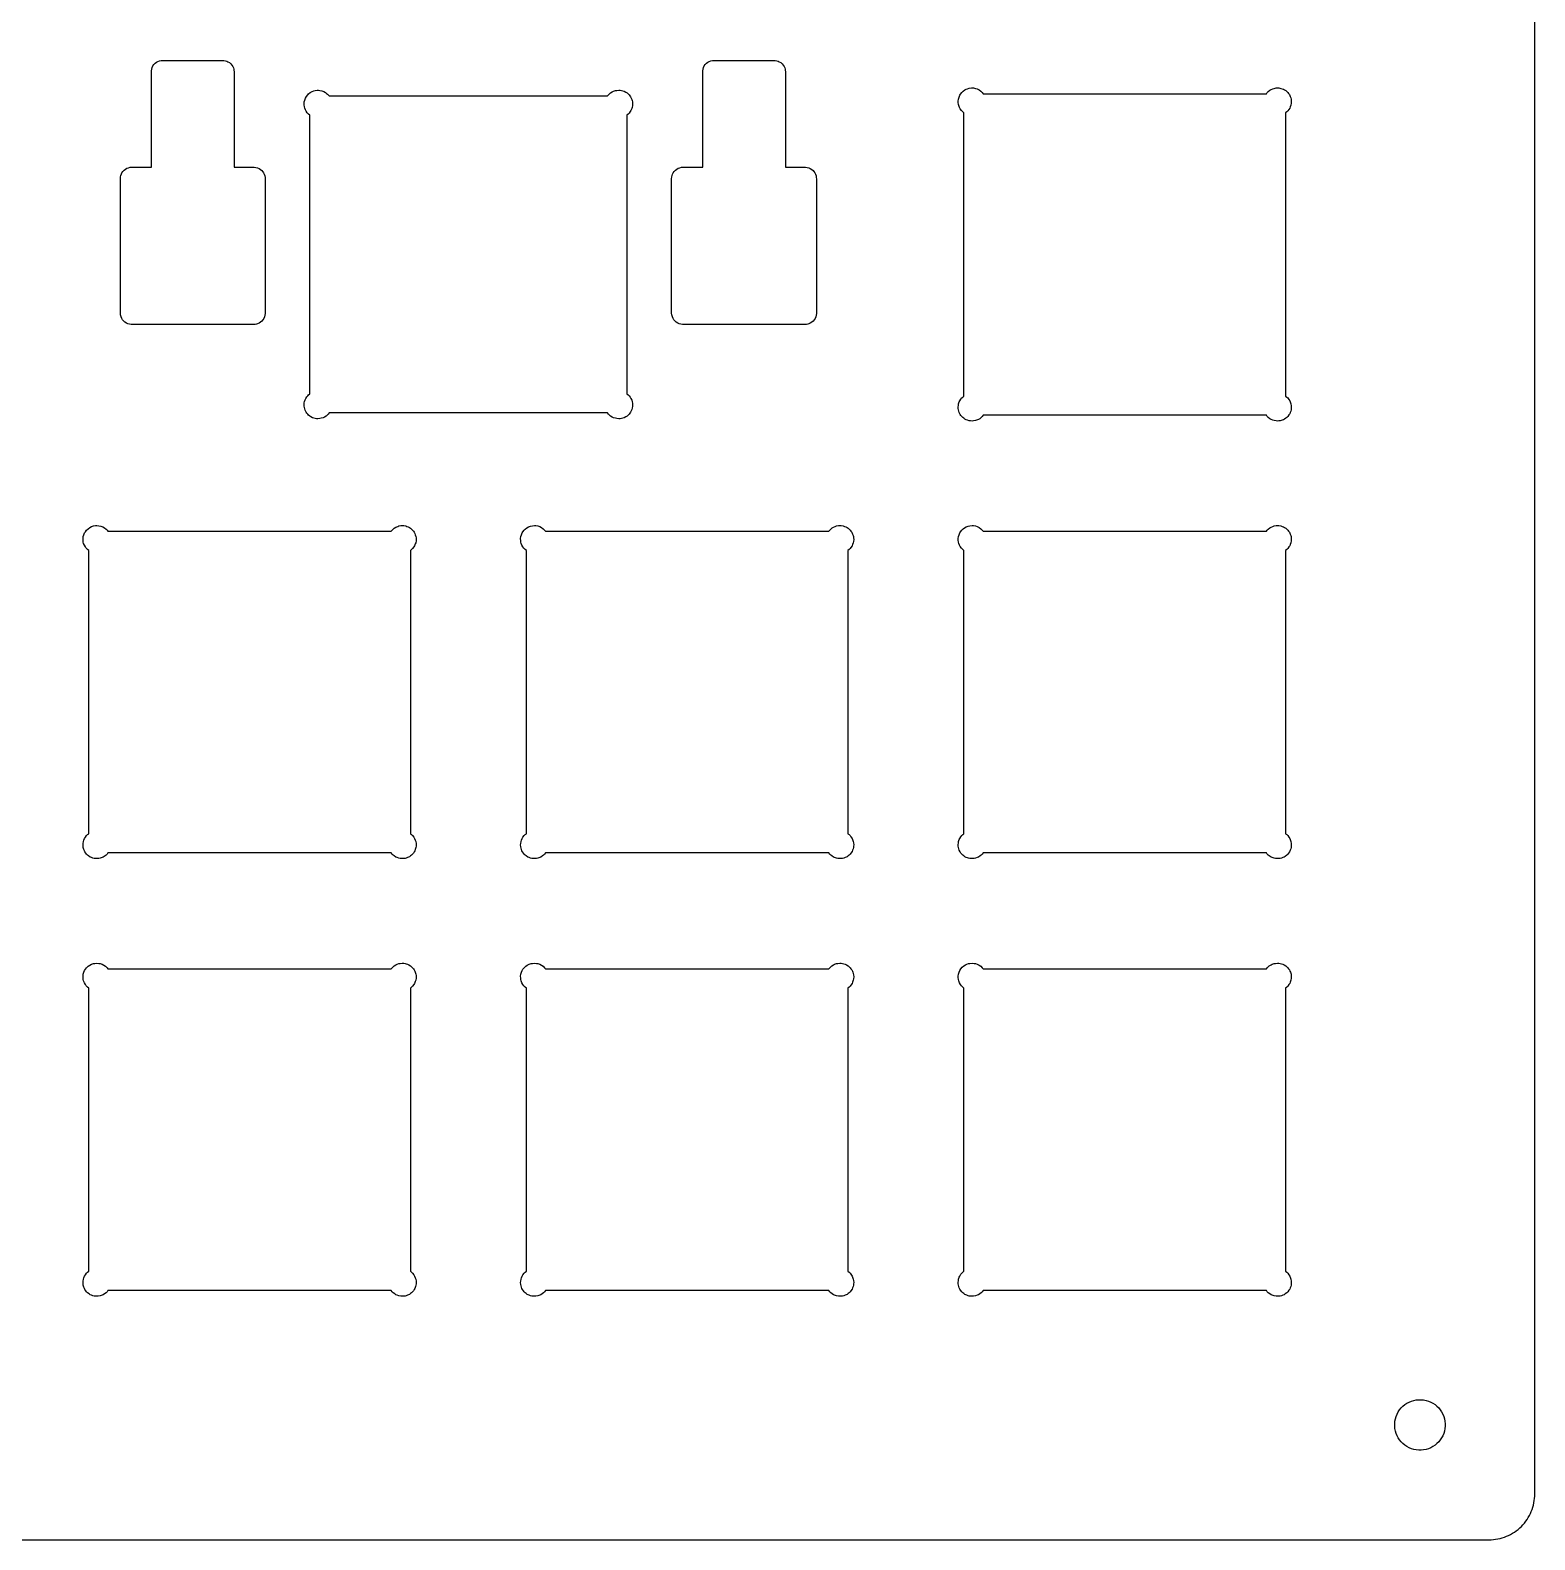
# Model space of a CAD drawing. Header units: millimetres. Extents: x -75 to 75, y -75 to 75.
# Drawn here: x 9.5 to 75, y -75 to -9.3 of the extents above; entities that cross this region are included whole.
import ezdxf

# ---------------------------------------------------------------- set-up
doc = ezdxf.new("R2010")
doc.units = ezdxf.units.MM
doc.layers.add('CUT', color=7, linetype='Continuous')

msp = doc.modelspace()

# ---------------------------------------------------------------- linework, layer by layer
at = {"layer": 'CUT'}
msp.add_lwpolyline([(-73, -75), (73, -75), (73.0981, -74.9976), (73.196, -74.9904), (73.2935, -74.9784), (73.3902, -74.9616), (73.486, -74.9401), (73.5806, -74.9139), (73.6738, -74.8831), (73.7654, -74.8478), (73.8551, -74.808), (73.9428, -74.7638), (74.0282, -74.7155), (74.1111, -74.6629), (74.1914, -74.6064), (74.2688, -74.546), (74.3431, -74.4819), (74.4142, -74.4142), (74.4819, -74.3431), (74.546, -74.2688), (74.6064, -74.1914), (74.6629, -74.1111), (74.7155, -74.0282), (74.7638, -73.9428), (74.808, -73.8551), (74.8478, -73.7654), (74.8831, -73.6738), (74.9139, -73.5806), (74.9401, -73.486), (74.9616, -73.3902), (74.9784, -73.2935), (74.9904, -73.196), (74.9976, -73.0981), (75, -73), (75, 73)], dxfattribs=at)
for points in [[(15.1299, -10.6215), (15.2016, -10.6054), (15.275, -10.6), (17.875, -10.6), (17.924, -10.6024), (17.9965, -10.615), (18.0663, -10.6381), (18.1107, -10.659), (18.1728, -10.6984), (18.2286, -10.7464), (18.2766, -10.8022), (18.316, -10.8643), (18.3458, -10.9316), (18.36, -10.9785), (18.3696, -11.0266), (18.375, -11.1), (18.375, -15.25), (19.2495, -15.2506), (19.3225, -15.2596), (19.3934, -15.2792), (19.4607, -15.309), (19.5228, -15.3484), (19.5786, -15.3964), (19.6266, -15.4522), (19.6539, -15.4929), (19.6869, -15.5587), (19.71, -15.6285), (19.7226, -15.701), (19.725, -15.75), (19.7244, -21.6245), (19.7154, -21.6975), (19.6958, -21.7684), (19.666, -21.8357), (19.6266, -21.8978), (19.5786, -21.9536), (19.5228, -22.0016), (19.4607, -22.041), (19.3934, -22.0708), (19.3465, -22.085), (19.2984, -22.0946), (19.225, -22.1), (13.9005, -22.0994), (13.8275, -22.0904), (13.7566, -22.0708), (13.6893, -22.041), (13.6272, -22.0016), (13.5714, -21.9536), (13.5234, -21.8978), (13.484, -21.8357), (13.4542, -21.7684), (13.44, -21.7215), (13.4304, -21.6734), (13.425, -21.6), (13.425, -15.75), (13.4304, -15.6766), (13.4465, -15.6049), (13.473, -15.5362), (13.4961, -15.4929), (13.5385, -15.4328), (13.5892, -15.3795), (13.6472, -15.3343), (13.7112, -15.298), (13.7799, -15.2715), (13.8516, -15.2554), (13.925, -15.25), (14.775, -15.25), (14.775, -11.1), (14.7774, -11.051), (14.79, -10.9785), (14.8131, -10.9087), (14.8461, -10.8429), (14.8885, -10.7828), (14.9392, -10.7295), (14.9972, -10.6843), (15.0612, -10.648)], [(39.1299, -10.6215), (39.2016, -10.6054), (39.275, -10.6), (41.875, -10.6), (41.924, -10.6024), (41.9965, -10.615), (42.0663, -10.6381), (42.1107, -10.659), (42.1728, -10.6984), (42.2286, -10.7464), (42.2766, -10.8022), (42.316, -10.8643), (42.3458, -10.9316), (42.36, -10.9785), (42.3696, -11.0266), (42.375, -11.1), (42.375, -15.25), (43.2495, -15.2506), (43.3225, -15.2596), (43.3934, -15.2792), (43.4607, -15.309), (43.5228, -15.3484), (43.5786, -15.3964), (43.6115, -15.4328), (43.6539, -15.4929), (43.6869, -15.5587), (43.71, -15.6285), (43.7226, -15.701), (43.725, -15.75), (43.7244, -21.6245), (43.7154, -21.6975), (43.6958, -21.7684), (43.666, -21.8357), (43.6266, -21.8978), (43.5786, -21.9536), (43.5228, -22.0016), (43.4607, -22.041), (43.3934, -22.0708), (43.3465, -22.085), (43.2984, -22.0946), (43.225, -22.1), (37.9005, -22.0994), (37.8275, -22.0904), (37.7566, -22.0708), (37.6893, -22.041), (37.6272, -22.0016), (37.5714, -21.9536), (37.5234, -21.8978), (37.484, -21.8357), (37.4542, -21.7684), (37.44, -21.7215), (37.4304, -21.6734), (37.425, -21.6), (37.425, -15.75), (37.4304, -15.6766), (37.4465, -15.6049), (37.4631, -15.5587), (37.4961, -15.4929), (37.5385, -15.4328), (37.5892, -15.3795), (37.6472, -15.3343), (37.7112, -15.298), (37.7799, -15.2715), (37.8516, -15.2554), (37.925, -15.25), (38.775, -15.25), (38.775, -11.1), (38.7774, -11.051), (38.79, -10.9785), (38.8131, -10.9087), (38.8461, -10.8429), (38.8885, -10.7828), (38.9392, -10.7295), (38.9972, -10.6843), (39.0612, -10.648)], [(50.8806, -11.9362), (50.9446, -11.9971), (50.9871, -12.05), (63.3129, -12.05), (63.3554, -11.9971), (63.3971, -11.9554), (63.4667, -11.9011), (63.5172, -11.8708), (63.5979, -11.8351), (63.6542, -11.818), (63.7412, -11.8029), (63.8, -11.8), (63.8588, -11.8029), (63.9458, -11.818), (64.0021, -11.8351), (64.0565, -11.8576), (64.1085, -11.8854), (64.1574, -11.9181), (64.2029, -11.9554), (64.2446, -11.9971), (64.2819, -12.0426), (64.3146, -12.0915), (64.3543, -12.1704), (64.3742, -12.2258), (64.3885, -12.2829), (64.3971, -12.3412), (64.4, -12.4), (64.3971, -12.4588), (64.382, -12.5458), (64.3543, -12.6296), (64.3292, -12.6828), (64.2989, -12.7333), (64.2446, -12.8029), (64.2029, -12.8446), (64.15, -12.8871), (64.15, -25.2129), (64.2029, -25.2554), (64.2446, -25.2971), (64.2989, -25.3667), (64.3292, -25.4172), (64.3543, -25.4704), (64.382, -25.5542), (64.3971, -25.6412), (64.4, -25.7), (64.3971, -25.7588), (64.3885, -25.8171), (64.3742, -25.8742), (64.3543, -25.9296), (64.3292, -25.9828), (64.2989, -26.0333), (64.2446, -26.1029), (64.2029, -26.1446), (64.1574, -26.1819), (64.1085, -26.2146), (64.0565, -26.2424), (64.0021, -26.2649), (63.9171, -26.2885), (63.8588, -26.2971), (63.8, -26.3), (63.7412, -26.2971), (63.6542, -26.282), (63.5979, -26.2649), (63.5172, -26.2292), (63.4667, -26.1989), (63.3971, -26.1446), (63.3554, -26.1029), (63.3129, -26.05), (50.9871, -26.05), (50.9446, -26.1029), (50.9029, -26.1446), (50.8333, -26.1989), (50.7828, -26.2292), (50.7021, -26.2649), (50.6458, -26.282), (50.5588, -26.2971), (50.5, -26.3), (50.4412, -26.2971), (50.3829, -26.2885), (50.2979, -26.2649), (50.2435, -26.2424), (50.1915, -26.2146), (50.1426, -26.1819), (50.0971, -26.1446), (50.0554, -26.1029), (50.0181, -26.0574), (49.9854, -26.0085), (49.9457, -25.9296), (49.9258, -25.8742), (49.9115, -25.8171), (49.9029, -25.7588), (49.9, -25.7), (49.9065, -25.612), (49.918, -25.5542), (49.9457, -25.4704), (49.9708, -25.4172), (50.0181, -25.3426), (50.0554, -25.2971), (50.0971, -25.2554), (50.15, -25.2129), (50.15, -12.8871), (50.0971, -12.8446), (50.0362, -12.7806), (49.9854, -12.7085), (49.9576, -12.6565), (49.9351, -12.6021), (49.9115, -12.5171), (49.9007, -12.4294), (49.9007, -12.3706), (49.9115, -12.2829), (49.9351, -12.1979), (49.9708, -12.1172), (50.0011, -12.0667), (50.0554, -11.9971), (50.1194, -11.9362), (50.1915, -11.8854), (50.2435, -11.8576), (50.2979, -11.8351), (50.3829, -11.8115), (50.4706, -11.8007), (50.5588, -11.8029), (50.6458, -11.818), (50.7296, -11.8457), (50.8085, -11.8854)], [(22.3583, -12.0011), (22.4056, -12.0362), (22.4493, -12.0757), (22.5121, -12.15), (34.6379, -12.15), (34.6804, -12.0971), (34.7221, -12.0554), (34.7676, -12.0181), (34.8422, -11.9708), (34.8954, -11.9457), (34.9792, -11.918), (35.037, -11.9065), (35.125, -11.9), (35.1838, -11.9029), (35.2421, -11.9115), (35.2992, -11.9258), (35.3546, -11.9457), (35.4335, -11.9854), (35.4824, -12.0181), (35.5279, -12.0554), (35.5696, -12.0971), (35.6069, -12.1426), (35.6396, -12.1915), (35.6674, -12.2435), (35.6899, -12.2979), (35.707, -12.3542), (35.7185, -12.412), (35.725, -12.5), (35.7221, -12.5588), (35.707, -12.6458), (35.6899, -12.7021), (35.6542, -12.7828), (35.6239, -12.8333), (35.5696, -12.9029), (35.5279, -12.9446), (35.475, -12.9871), (35.475, -25.1129), (35.5279, -25.1554), (35.5696, -25.1971), (35.6239, -25.2667), (35.6542, -25.3172), (35.6899, -25.3979), (35.707, -25.4542), (35.7221, -25.5412), (35.725, -25.6), (35.7221, -25.6588), (35.707, -25.7458), (35.6899, -25.8021), (35.6674, -25.8565), (35.6396, -25.9085), (35.6069, -25.9574), (35.5696, -26.0029), (35.5279, -26.0446), (35.4824, -26.0819), (35.4335, -26.1146), (35.3546, -26.1543), (35.2992, -26.1742), (35.2421, -26.1885), (35.1838, -26.1971), (35.125, -26.2), (35.037, -26.1935), (34.9792, -26.182), (34.8954, -26.1543), (34.8422, -26.1292), (34.7676, -26.0819), (34.7221, -26.0446), (34.6804, -26.0029), (34.6379, -25.95), (22.5121, -25.95), (22.4696, -26.0029), (22.4279, -26.0446), (22.3824, -26.0819), (22.3078, -26.1292), (22.2546, -26.1543), (22.1708, -26.182), (22.113, -26.1935), (22.025, -26.2), (21.9662, -26.1971), (21.9079, -26.1885), (21.8508, -26.1742), (21.7954, -26.1543), (21.7165, -26.1146), (21.6676, -26.0819), (21.6221, -26.0446), (21.5804, -26.0029), (21.5431, -25.9574), (21.5104, -25.9085), (21.4707, -25.8296), (21.4508, -25.7742), (21.4365, -25.7171), (21.4279, -25.6588), (21.425, -25.6), (21.4315, -25.512), (21.443, -25.4542), (21.4707, -25.3704), (21.4958, -25.3172), (21.5431, -25.2426), (21.5804, -25.1971), (21.6221, -25.1554), (21.675, -25.1129), (21.675, -12.9871), (21.6221, -12.9446), (21.5612, -12.8806), (21.5104, -12.8085), (21.4826, -12.7565), (21.4508, -12.6742), (21.4365, -12.6171), (21.4257, -12.5294), (21.4257, -12.4706), (21.4315, -12.412), (21.4508, -12.3258), (21.4826, -12.2435), (21.5261, -12.1667), (21.5804, -12.0971), (21.6221, -12.0554), (21.6917, -12.0011), (21.7685, -11.9576), (21.8508, -11.9258), (21.9079, -11.9115), (21.9956, -11.9007), (22.0544, -11.9007), (22.113, -11.9065), (22.1992, -11.9258), (22.2815, -11.9576)], [(12.8029, -31.0054), (12.8446, -31.0471), (12.8871, -31.1), (25.2129, -31.1), (25.2554, -31.0471), (25.2971, -31.0054), (25.3426, -30.9681), (25.4172, -30.9208), (25.4979, -30.8851), (25.5542, -30.868), (25.6412, -30.8529), (25.7, -30.85), (25.7588, -30.8529), (25.8458, -30.868), (25.9021, -30.8851), (25.9565, -30.9076), (26.0085, -30.9354), (26.0574, -30.9681), (26.1029, -31.0054), (26.1446, -31.0471), (26.1819, -31.0926), (26.2146, -31.1415), (26.2424, -31.1935), (26.2649, -31.2479), (26.2885, -31.3329), (26.2971, -31.3912), (26.3, -31.45), (26.2971, -31.5088), (26.282, -31.5958), (26.2649, -31.6521), (26.2292, -31.7328), (26.1989, -31.7833), (26.1446, -31.8529), (26.1029, -31.8946), (26.05, -31.9371), (26.05, -44.2629), (26.1029, -44.3054), (26.1446, -44.3471), (26.1989, -44.4167), (26.2292, -44.4672), (26.2649, -44.5479), (26.282, -44.6042), (26.2971, -44.6912), (26.3, -44.75), (26.2971, -44.8088), (26.2885, -44.8671), (26.2649, -44.9521), (26.2424, -45.0065), (26.2146, -45.0585), (26.1819, -45.1074), (26.1446, -45.1529), (26.1029, -45.1946), (26.0574, -45.2319), (26.0085, -45.2646), (25.9296, -45.3043), (25.8742, -45.3242), (25.8171, -45.3385), (25.7588, -45.3471), (25.7, -45.35), (25.612, -45.3435), (25.5542, -45.332), (25.4704, -45.3043), (25.4172, -45.2792), (25.3426, -45.2319), (25.2971, -45.1946), (25.2554, -45.1529), (25.2129, -45.1), (12.8871, -45.1), (12.8446, -45.1529), (12.8029, -45.1946), (12.7574, -45.2319), (12.6828, -45.2792), (12.6296, -45.3043), (12.5458, -45.332), (12.488, -45.3435), (12.4, -45.35), (12.3412, -45.3471), (12.2829, -45.3385), (12.2258, -45.3242), (12.1704, -45.3043), (12.1172, -45.2792), (12.0426, -45.2319), (11.9971, -45.1946), (11.9554, -45.1529), (11.9181, -45.1074), (11.8854, -45.0585), (11.8576, -45.0065), (11.8351, -44.9521), (11.8115, -44.8671), (11.8029, -44.8088), (11.8, -44.75), (11.8029, -44.6912), (11.818, -44.6042), (11.8351, -44.5479), (11.8708, -44.4672), (11.9011, -44.4167), (11.9554, -44.3471), (11.9971, -44.3054), (12.05, -44.2629), (12.05, -31.9371), (11.9971, -31.8946), (11.9362, -31.8306), (11.9011, -31.7833), (11.8576, -31.7065), (11.8258, -31.6242), (11.8115, -31.5671), (11.8029, -31.5088), (11.8007, -31.4206), (11.8115, -31.3329), (11.8351, -31.2479), (11.8708, -31.1672), (11.9011, -31.1167), (11.9554, -31.0471), (12.0194, -30.9862), (12.0915, -30.9354), (12.1704, -30.8957), (12.2542, -30.868), (12.3412, -30.8529), (12.4, -30.85), (12.488, -30.8565), (12.5742, -30.8758), (12.6565, -30.9076), (12.7333, -30.9511)], [(31.8306, -30.9862), (31.8946, -31.0471), (31.9371, -31.1), (44.2629, -31.1), (44.3054, -31.0471), (44.3471, -31.0054), (44.4167, -30.9511), (44.4672, -30.9208), (44.5479, -30.8851), (44.6042, -30.868), (44.6912, -30.8529), (44.75, -30.85), (44.8088, -30.8529), (44.8958, -30.868), (44.9521, -30.8851), (45.0065, -30.9076), (45.0585, -30.9354), (45.1074, -30.9681), (45.1529, -31.0054), (45.1946, -31.0471), (45.2319, -31.0926), (45.2646, -31.1415), (45.3043, -31.2204), (45.3242, -31.2758), (45.3385, -31.3329), (45.3471, -31.3912), (45.35, -31.45), (45.3435, -31.538), (45.332, -31.5958), (45.3043, -31.6796), (45.2792, -31.7328), (45.2319, -31.8074), (45.1946, -31.8529), (45.1529, -31.8946), (45.1, -31.9371), (45.1, -44.2629), (45.1529, -44.3054), (45.1946, -44.3471), (45.2319, -44.3926), (45.2792, -44.4672), (45.3043, -44.5204), (45.332, -44.6042), (45.3435, -44.662), (45.35, -44.75), (45.3471, -44.8088), (45.3385, -44.8671), (45.3242, -44.9242), (45.3043, -44.9796), (45.2792, -45.0328), (45.2319, -45.1074), (45.1946, -45.1529), (45.1529, -45.1946), (45.1074, -45.2319), (45.0585, -45.2646), (44.9796, -45.3043), (44.9242, -45.3242), (44.8671, -45.3385), (44.8088, -45.3471), (44.75, -45.35), (44.662, -45.3435), (44.6042, -45.332), (44.5204, -45.3043), (44.4672, -45.2792), (44.3926, -45.2319), (44.3471, -45.1946), (44.3054, -45.1529), (44.2629, -45.1), (31.9371, -45.1), (31.8946, -45.1529), (31.8529, -45.1946), (31.8074, -45.2319), (31.7328, -45.2792), (31.6796, -45.3043), (31.5958, -45.332), (31.538, -45.3435), (31.45, -45.35), (31.3912, -45.3471), (31.3329, -45.3385), (31.2758, -45.3242), (31.2204, -45.3043), (31.1672, -45.2792), (31.0926, -45.2319), (31.0471, -45.1946), (31.0054, -45.1529), (30.9681, -45.1074), (30.9354, -45.0585), (30.9076, -45.0065), (30.8851, -44.9521), (30.868, -44.8958), (30.8565, -44.838), (30.85, -44.75), (30.8529, -44.6912), (30.868, -44.6042), (30.8851, -44.5479), (30.9208, -44.4672), (30.9511, -44.4167), (31.0054, -44.3471), (31.0471, -44.3054), (31.1, -44.2629), (31.1, -31.9371), (31.0471, -31.8946), (30.9862, -31.8306), (30.9511, -31.7833), (30.9076, -31.7065), (30.8758, -31.6242), (30.8615, -31.5671), (30.8529, -31.5088), (30.8507, -31.4206), (30.8615, -31.3329), (30.8851, -31.2479), (30.9208, -31.1672), (30.9511, -31.1167), (31.0054, -31.0471), (31.0471, -31.0054), (31.1167, -30.9511), (31.1935, -30.9076), (31.2758, -30.8758), (31.362, -30.8565), (31.45, -30.85), (31.5088, -30.8529), (31.5958, -30.868), (31.6796, -30.8957), (31.7585, -30.9354)], [(50.8806, -30.9862), (50.9446, -31.0471), (50.9871, -31.1), (63.3129, -31.1), (63.3554, -31.0471), (63.3971, -31.0054), (63.4667, -30.9511), (63.5172, -30.9208), (63.5979, -30.8851), (63.6542, -30.868), (63.7412, -30.8529), (63.8, -30.85), (63.8588, -30.8529), (63.9458, -30.868), (64.0021, -30.8851), (64.0565, -30.9076), (64.1085, -30.9354), (64.1574, -30.9681), (64.2029, -31.0054), (64.2446, -31.0471), (64.2819, -31.0926), (64.3146, -31.1415), (64.3543, -31.2204), (64.3742, -31.2758), (64.3885, -31.3329), (64.3971, -31.3912), (64.4, -31.45), (64.3971, -31.5088), (64.382, -31.5958), (64.3543, -31.6796), (64.3292, -31.7328), (64.2989, -31.7833), (64.2446, -31.8529), (64.2029, -31.8946), (64.15, -31.9371), (64.15, -44.2629), (64.2029, -44.3054), (64.2446, -44.3471), (64.2989, -44.4167), (64.3292, -44.4672), (64.3543, -44.5204), (64.382, -44.6042), (64.3971, -44.6912), (64.4, -44.75), (64.3971, -44.8088), (64.3885, -44.8671), (64.3742, -44.9242), (64.3543, -44.9796), (64.3146, -45.0585), (64.2819, -45.1074), (64.2446, -45.1529), (64.2029, -45.1946), (64.1333, -45.2489), (64.0828, -45.2792), (64.0296, -45.3043), (63.9742, -45.3242), (63.9171, -45.3385), (63.8588, -45.3471), (63.8, -45.35), (63.712, -45.3435), (63.6542, -45.332), (63.5704, -45.3043), (63.5172, -45.2792), (63.4426, -45.2319), (63.3971, -45.1946), (63.3554, -45.1529), (63.3129, -45.1), (50.9871, -45.1), (50.9446, -45.1529), (50.9029, -45.1946), (50.8574, -45.2319), (50.7828, -45.2792), (50.7296, -45.3043), (50.6458, -45.332), (50.588, -45.3435), (50.5, -45.35), (50.412, -45.3435), (50.3542, -45.332), (50.2979, -45.3149), (50.2435, -45.2924), (50.1915, -45.2646), (50.1426, -45.2319), (50.0971, -45.1946), (50.0554, -45.1529), (50.0181, -45.1074), (49.9854, -45.0585), (49.9457, -44.9796), (49.9258, -44.9242), (49.9115, -44.8671), (49.9029, -44.8088), (49.9, -44.75), (49.9065, -44.662), (49.918, -44.6042), (49.9457, -44.5204), (49.9708, -44.4672), (50.0181, -44.3926), (50.0554, -44.3471), (50.0971, -44.3054), (50.15, -44.2629), (50.15, -31.9371), (50.0971, -31.8946), (50.0362, -31.8306), (49.9854, -31.7585), (49.9576, -31.7065), (49.9258, -31.6242), (49.9115, -31.5671), (49.9007, -31.4794), (49.9007, -31.4206), (49.9115, -31.3329), (49.9351, -31.2479), (49.9708, -31.1672), (50.0011, -31.1167), (50.0554, -31.0471), (50.1194, -30.9862), (50.1667, -30.9511), (50.2435, -30.9076), (50.3258, -30.8758), (50.412, -30.8565), (50.5, -30.85), (50.5588, -30.8529), (50.6458, -30.868), (50.7296, -30.8957), (50.8085, -30.9354)], [(12.7806, -50.0362), (12.8446, -50.0971), (12.8871, -50.15), (25.2129, -50.15), (25.2554, -50.0971), (25.2971, -50.0554), (25.3426, -50.0181), (25.4172, -49.9708), (25.4704, -49.9457), (25.5542, -49.918), (25.612, -49.9065), (25.7, -49.9), (25.7588, -49.9029), (25.8171, -49.9115), (25.8742, -49.9258), (25.9296, -49.9457), (25.9828, -49.9708), (26.0574, -50.0181), (26.1029, -50.0554), (26.1446, -50.0971), (26.1819, -50.1426), (26.2146, -50.1915), (26.2424, -50.2435), (26.2649, -50.2979), (26.2885, -50.3829), (26.2971, -50.4412), (26.3, -50.5), (26.2971, -50.5588), (26.282, -50.6458), (26.2649, -50.7021), (26.2292, -50.7828), (26.1989, -50.8333), (26.1446, -50.9029), (26.1029, -50.9446), (26.05, -50.9871), (26.05, -63.3129), (26.1029, -63.3554), (26.1446, -63.3971), (26.1989, -63.4667), (26.2292, -63.5172), (26.2649, -63.5979), (26.282, -63.6542), (26.2971, -63.7412), (26.3, -63.8), (26.2971, -63.8588), (26.2885, -63.9171), (26.2742, -63.9742), (26.2424, -64.0565), (26.2146, -64.1085), (26.1819, -64.1574), (26.1446, -64.2029), (26.1029, -64.2446), (26.0574, -64.2819), (26.0085, -64.3146), (25.9296, -64.3543), (25.8742, -64.3742), (25.8171, -64.3885), (25.7588, -64.3971), (25.7, -64.4), (25.6412, -64.3971), (25.5542, -64.382), (25.4704, -64.3543), (25.4172, -64.3292), (25.3667, -64.2989), (25.2971, -64.2446), (25.2554, -64.2029), (25.2129, -64.15), (12.8871, -64.15), (12.8446, -64.2029), (12.8029, -64.2446), (12.7333, -64.2989), (12.6828, -64.3292), (12.6296, -64.3543), (12.5458, -64.382), (12.4588, -64.3971), (12.4, -64.4), (12.3412, -64.3971), (12.2829, -64.3885), (12.2258, -64.3742), (12.1704, -64.3543), (12.1172, -64.3292), (12.0667, -64.2989), (11.9971, -64.2446), (11.9554, -64.2029), (11.9181, -64.1574), (11.8854, -64.1085), (11.8576, -64.0565), (11.8351, -64.0021), (11.8115, -63.9171), (11.8029, -63.8588), (11.8, -63.8), (11.8029, -63.7412), (11.818, -63.6542), (11.8351, -63.5979), (11.8708, -63.5172), (11.9011, -63.4667), (11.9554, -63.3971), (11.9971, -63.3554), (12.05, -63.3129), (12.05, -50.9871), (11.9971, -50.9446), (11.9362, -50.8806), (11.9011, -50.8333), (11.8576, -50.7565), (11.8258, -50.6742), (11.8115, -50.6171), (11.8029, -50.5588), (11.8007, -50.4706), (11.8115, -50.3829), (11.8351, -50.2979), (11.8708, -50.2172), (11.9011, -50.1667), (11.9554, -50.0971), (12.0194, -50.0362), (12.0915, -49.9854), (12.1704, -49.9457), (12.2542, -49.918), (12.312, -49.9065), (12.4, -49.9), (12.488, -49.9065), (12.5458, -49.918), (12.6296, -49.9457), (12.7085, -49.9854)], [(31.8306, -50.0362), (31.8946, -50.0971), (31.9371, -50.15), (44.2629, -50.15), (44.3054, -50.0971), (44.3471, -50.0554), (44.3926, -50.0181), (44.4672, -49.9708), (44.5204, -49.9457), (44.6042, -49.918), (44.662, -49.9065), (44.75, -49.9), (44.8088, -49.9029), (44.8671, -49.9115), (44.9242, -49.9258), (44.9796, -49.9457), (45.0328, -49.9708), (45.1074, -50.0181), (45.1529, -50.0554), (45.1946, -50.0971), (45.2319, -50.1426), (45.2646, -50.1915), (45.2924, -50.2435), (45.3149, -50.2979), (45.332, -50.3542), (45.3435, -50.412), (45.35, -50.5), (45.3435, -50.588), (45.332, -50.6458), (45.3043, -50.7296), (45.2792, -50.7828), (45.2319, -50.8574), (45.1946, -50.9029), (45.1529, -50.9446), (45.1, -50.9871), (45.1, -63.3129), (45.1529, -63.3554), (45.1946, -63.3971), (45.2319, -63.4426), (45.2792, -63.5172), (45.3043, -63.5704), (45.332, -63.6542), (45.3435, -63.712), (45.35, -63.8), (45.3471, -63.8588), (45.3385, -63.9171), (45.3242, -63.9742), (45.3043, -64.0296), (45.2792, -64.0828), (45.2319, -64.1574), (45.1946, -64.2029), (45.1529, -64.2446), (45.1074, -64.2819), (45.0585, -64.3146), (44.9796, -64.3543), (44.9242, -64.3742), (44.8671, -64.3885), (44.8088, -64.3971), (44.75, -64.4), (44.6912, -64.3971), (44.6042, -64.382), (44.5204, -64.3543), (44.4672, -64.3292), (44.4167, -64.2989), (44.3471, -64.2446), (44.3054, -64.2029), (44.2629, -64.15), (31.9371, -64.15), (31.8946, -64.2029), (31.8529, -64.2446), (31.7833, -64.2989), (31.7328, -64.3292), (31.6796, -64.3543), (31.5958, -64.382), (31.5088, -64.3971), (31.45, -64.4), (31.3912, -64.3971), (31.3329, -64.3885), (31.2758, -64.3742), (31.2204, -64.3543), (31.1415, -64.3146), (31.0926, -64.2819), (31.0471, -64.2446), (31.0054, -64.2029), (30.9681, -64.1574), (30.9354, -64.1085), (30.9076, -64.0565), (30.8851, -64.0021), (30.868, -63.9458), (30.8565, -63.888), (30.85, -63.8), (30.8529, -63.7412), (30.868, -63.6542), (30.8851, -63.5979), (30.9208, -63.5172), (30.9511, -63.4667), (31.0054, -63.3971), (31.0471, -63.3554), (31.1, -63.3129), (31.1, -50.9871), (31.0471, -50.9446), (30.9862, -50.8806), (30.9511, -50.8333), (30.9076, -50.7565), (30.8758, -50.6742), (30.8615, -50.6171), (30.8529, -50.5588), (30.8507, -50.4706), (30.8615, -50.3829), (30.8851, -50.2979), (30.9208, -50.2172), (30.9511, -50.1667), (31.0054, -50.0971), (31.0694, -50.0362), (31.1415, -49.9854), (31.2204, -49.9457), (31.3042, -49.918), (31.362, -49.9065), (31.45, -49.9), (31.538, -49.9065), (31.5958, -49.918), (31.6796, -49.9457), (31.7585, -49.9854)], [(50.8806, -50.0362), (50.9446, -50.0971), (50.9871, -50.15), (63.3129, -50.15), (63.3554, -50.0971), (63.3971, -50.0554), (63.4426, -50.0181), (63.5172, -49.9708), (63.5704, -49.9457), (63.6542, -49.918), (63.712, -49.9065), (63.8, -49.9), (63.8588, -49.9029), (63.9171, -49.9115), (63.9742, -49.9258), (64.0296, -49.9457), (64.0828, -49.9708), (64.1574, -50.0181), (64.2029, -50.0554), (64.2446, -50.0971), (64.2819, -50.1426), (64.3146, -50.1915), (64.3424, -50.2435), (64.3649, -50.2979), (64.3885, -50.3829), (64.3971, -50.4412), (64.4, -50.5), (64.3971, -50.5588), (64.382, -50.6458), (64.3543, -50.7296), (64.3292, -50.7828), (64.2989, -50.8333), (64.2446, -50.9029), (64.2029, -50.9446), (64.15, -50.9871), (64.15, -63.3129), (64.2029, -63.3554), (64.2446, -63.3971), (64.2989, -63.4667), (64.3292, -63.5172), (64.3543, -63.5704), (64.382, -63.6542), (64.3971, -63.7412), (64.4, -63.8), (64.3971, -63.8588), (64.3885, -63.9171), (64.3742, -63.9742), (64.3543, -64.0296), (64.3292, -64.0828), (64.2989, -64.1333), (64.2446, -64.2029), (64.2029, -64.2446), (64.1333, -64.2989), (64.0828, -64.3292), (64.0296, -64.3543), (63.9742, -64.3742), (63.9171, -64.3885), (63.8588, -64.3971), (63.8, -64.4), (63.7412, -64.3971), (63.6542, -64.382), (63.5704, -64.3543), (63.5172, -64.3292), (63.4667, -64.2989), (63.3971, -64.2446), (63.3554, -64.2029), (63.3129, -64.15), (50.9871, -64.15), (50.9446, -64.2029), (50.9029, -64.2446), (50.8333, -64.2989), (50.7828, -64.3292), (50.7296, -64.3543), (50.6458, -64.382), (50.5588, -64.3971), (50.5, -64.4), (50.4412, -64.3971), (50.3829, -64.3885), (50.3258, -64.3742), (50.2704, -64.3543), (50.1915, -64.3146), (50.1426, -64.2819), (50.0971, -64.2446), (50.0554, -64.2029), (50.0011, -64.1333), (49.9708, -64.0828), (49.9457, -64.0296), (49.9258, -63.9742), (49.9115, -63.9171), (49.9029, -63.8588), (49.9, -63.8), (49.9065, -63.712), (49.918, -63.6542), (49.9457, -63.5704), (49.9708, -63.5172), (50.0181, -63.4426), (50.0554, -63.3971), (50.0971, -63.3554), (50.15, -63.3129), (50.15, -50.9871), (50.0971, -50.9446), (50.0362, -50.8806), (50.0011, -50.8333), (49.9576, -50.7565), (49.9258, -50.6742), (49.9115, -50.6171), (49.9007, -50.5294), (49.9007, -50.4706), (49.9115, -50.3829), (49.9351, -50.2979), (49.9708, -50.2172), (50.0181, -50.1426), (50.0757, -50.0757), (50.1426, -50.0181), (50.2172, -49.9708), (50.2704, -49.9457), (50.3542, -49.918), (50.412, -49.9065), (50.5, -49.9), (50.588, -49.9065), (50.6458, -49.918), (50.7296, -49.9457), (50.8085, -49.9854)], [(71.067, -69.7327), (71.0881, -69.8386), (71.0987, -69.946), (71.0987, -70.054), (71.0881, -70.1614), (71.067, -70.2673), (71.0357, -70.3706), (70.9944, -70.4703), (70.9435, -70.5655), (70.8835, -70.6553), (70.815, -70.7387), (70.7387, -70.815), (70.6553, -70.8835), (70.5655, -70.9435), (70.4703, -70.9944), (70.3706, -71.0357), (70.2673, -71.067), (70.1614, -71.0881), (70.054, -71.0987), (69.946, -71.0987), (69.8386, -71.0881), (69.7327, -71.067), (69.6294, -71.0357), (69.5297, -70.9944), (69.4345, -70.9435), (69.3447, -70.8835), (69.2613, -70.815), (69.185, -70.7387), (69.1165, -70.6553), (69.0565, -70.5655), (69.0056, -70.4703), (68.9643, -70.3706), (68.933, -70.2673), (68.9119, -70.1614), (68.9013, -70.054), (68.9013, -69.946), (68.9119, -69.8386), (68.933, -69.7327), (68.9643, -69.6294), (69.0056, -69.5297), (69.0565, -69.4345), (69.1165, -69.3447), (69.185, -69.2613), (69.2613, -69.185), (69.3447, -69.1165), (69.4345, -69.0565), (69.5297, -69.0056), (69.6294, -68.9643), (69.7327, -68.933), (69.8386, -68.9119), (69.946, -68.9013), (70.054, -68.9013), (70.1614, -68.9119), (70.2673, -68.933), (70.3706, -68.9643), (70.4703, -69.0056), (70.5655, -69.0565), (70.6553, -69.1165), (70.7387, -69.185), (70.815, -69.2613), (70.8835, -69.3447), (70.9435, -69.4345), (70.9944, -69.5297), (71.0357, -69.6294)]]:
    msp.add_lwpolyline(points, close=True, dxfattribs=at)

doc.saveas('drawing.dxf')
